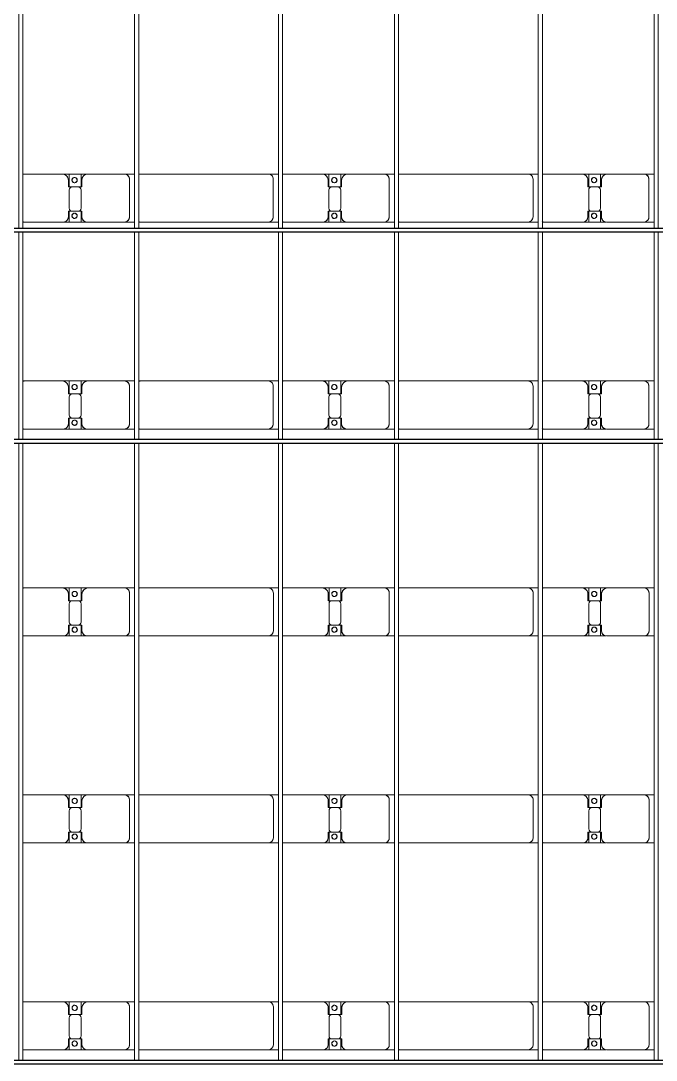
# Model space of a CAD drawing. Header units: millimetres. Extents: x -248177 to 167033, y 156986 to 268923.
# Drawn here: x -147333 to -141193, y 202419 to 212465 of the extents above; entities that cross this region are included whole.
import ezdxf

# ---------------------------------------------------------------- set-up
doc = ezdxf.new("R2010")
doc.units = ezdxf.units.MM
for name, color, linetype, lineweight in [('A-DETL-MBND', 5, 'Continuous', 9), ('A-GENM', 13, 'Continuous', 9), ('S-BEAM', 12, 'Continuous', 9)]:
    doc.layers.add(name, color=color, linetype=linetype, lineweight=lineweight)

# ---------------------------------------------------------------- blocks, each defined once
blk = doc.blocks.new('Dai phao do pin - DẢI PHAO ĐỠ PIN-V46-BỐ TRÍ KHUNG KẾT CẤU BÈ PIN 02')
at = {"layer": 'A-DETL-MBND', "color": 8}
for p, q in [((18320, 242), (18340, 242)), ((18320, 242), (18340, 242)), ((18700, 242), (18340, 242)), ((18700, 242), (18882, 242)), ((18882, 242), (18700, 242)), ((18768, 242), (18950, 242)), ((18768, 116), (18768, 242)), ((18950, 242), (18768, 242)), ((18882, 242), (18882, 116)), ((19300, 242), (18950, 242)), ((19300, 242), (19400, 242)), ((19300, 242), (19400, 242)), ((19440, 242), (19460, 242)), ((19440, 242), (19460, 242)), ((20690, 242), (19460, 242)), ((20690, 242), (20790, 242)), ((20690, 242), (20790, 242)), ((20830, 242), (20850, 242)), ((20830, 242), (20850, 242)), ((21210, 242), (20850, 242)), ((21210, 242), (21392, 242)), ((21392, 242), (21210, 242)), ((21278, 242), (21460, 242)), ((21278, 116), (21278, 242)), ((21460, 242), (21278, 242)), ((21392, 242), (21392, 116)), ((21810, 242), (21460, 242)), ((21810, 242), (21910, 242)), ((21810, 242), (21910, 242)), ((21950, 242), (21970, 242)), ((21950, 242), (21970, 242)), ((23200, 242), (21970, 242)), ((23200, 242), (23300, 242)), ((23200, 242), (23300, 242)), ((23340, 242), (23360, 242)), ((23340, 242), (23360, 242)), ((23720, 242), (23360, 242)), ((23720, 242), (23902, 242)), ((23902, 242), (23720, 242)), ((23788, 242), (23970, 242)), ((23788, 116), (23788, 242)), ((23970, 242), (23788, 242)), ((23902, 242), (23902, 116)), ((24320, 242), (23970, 242)), ((24320, 242), (24420, 242)), ((24320, 242), (24420, 242)), ((18760, 118), (18760, 182)), ((18852, 118), (18760, 118)), ((18890, 118), (18798, 118)), ((18890, 182), (18890, 118)), ((19350, -173), (19350, 192)), ((20740, -173), (20740, 192)), ((21270, 118), (21270, 182)), ((21362, 118), (21270, 118)), ((21400, 118), (21308, 118)), ((21400, 182), (21400, 118)), ((21860, -173), (21860, 192)), ((23250, -173), (23250, 192)), ((23780, 118), (23780, 182)), ((23872, 118), (23780, 118)), ((23910, 118), (23818, 118)), ((23910, 182), (23910, 118)), ((24370, -173), (24370, 192)), ((18768, 88), (18768, -88)), ((18882, -88), (18882, 88)), ((21278, 88), (21278, -88)), ((21392, -88), (21392, 88)), ((23788, 88), (23788, -88)), ((23902, -88), (23902, 88)), ((18760, -173), (18760, -118)), ((18760, -118), (18852, -118)), ((18768, -223), (18768, -116)), ((18798, -118), (18890, -118)), ((18882, -116), (18882, -223)), ((18890, -118), (18890, -173)), ((21270, -173), (21270, -118)), ((21270, -118), (21362, -118)), ((21278, -223), (21278, -116)), ((21308, -118), (21400, -118)), ((21392, -116), (21392, -223)), ((21400, -118), (21400, -173)), ((23780, -173), (23780, -118)), ((23780, -118), (23872, -118)), ((23788, -223), (23788, -116)), ((23818, -118), (23910, -118)), ((23902, -116), (23902, -223)), ((23910, -118), (23910, -173)), ((18340, -223), (18320, -223)), ((18340, -223), (18320, -223)), ((18340, -223), (18710, -223)), ((18882, -223), (18710, -223)), ((18710, -223), (18882, -223)), ((18940, -223), (18768, -223)), ((18768, -223), (18940, -223)), ((18940, -223), (19300, -223)), ((19400, -223), (19300, -223)), ((19400, -223), (19300, -223)), ((19460, -223), (19440, -223)), ((19460, -223), (19440, -223)), ((19460, -223), (20690, -223)), ((20790, -223), (20690, -223)), ((20790, -223), (20690, -223)), ((20850, -223), (20830, -223)), ((20850, -223), (20830, -223)), ((20850, -223), (21220, -223)), ((21392, -223), (21220, -223)), ((21220, -223), (21392, -223)), ((21450, -223), (21278, -223)), ((21278, -223), (21450, -223)), ((21450, -223), (21810, -223)), ((21910, -223), (21810, -223)), ((21910, -223), (21810, -223)), ((21970, -223), (21950, -223)), ((21970, -223), (21950, -223)), ((21970, -223), (23200, -223)), ((23300, -223), (23200, -223)), ((23300, -223), (23200, -223)), ((23360, -223), (23340, -223)), ((23360, -223), (23340, -223)), ((23360, -223), (23730, -223)), ((23902, -223), (23730, -223)), ((23730, -223), (23902, -223)), ((23953, -223), (23788, -223)), ((23788, -223), (23953, -223)), ((23960, -223), (24320, -223)), ((24420, -223), (24320, -223)), ((24420, -223), (24320, -223))]:
    blk.add_line(p, q, dxfattribs=at)
for centre, radius, start, end in [((18340, 192), 50, 90, 105), ((18700, 182), 60, 360, 90), ((18700, 182), 60, 360, 60), ((18819, 183), 25, 0, 180), ((18819, 183), 25, 0, 165), ((18821, 183), 25, 0, 180), ((18821, 183), 25, 90, 180), ((18821, 183), 25, 15, 75), ((18950, 182), 60, 90, 180), ((18950, 182), 60, 120, 180), ((19300, 192), 50, 360, 90), ((19300, 192), 50, 360, 75), ((19460, 192), 50, 90, 105), ((20690, 192), 50, 360, 90), ((20690, 192), 50, 60, 90), ((20690, 192), 50, 15, 30), ((20850, 192), 50, 90, 105), ((21210, 182), 60, 0, 90), ((21210, 182), 60, 0, 60), ((21329, 183), 25, 360, 180), ((21329, 183), 25, 360, 165), ((21331, 183), 25, 0, 180), ((21331, 183), 25, 90, 180), ((21331, 183), 25, 15, 75), ((21460, 182), 60, 90, 180), ((21460, 182), 60, 120, 180), ((21810, 192), 50, 360, 90), ((21810, 192), 50, 360, 75), ((21970, 192), 50, 90, 105), ((23200, 192), 50, 360, 90), ((23200, 192), 50, 60, 90), ((23200, 192), 50, 15, 30), ((23360, 192), 50, 90, 114.939), ((23360, 192), 50, 105, 114.939), ((23720, 182), 60, 360, 90), ((23720, 182), 60, 360, 60), ((23839, 183), 25, 0, 180), ((23839, 183), 25, 0, 165), ((23841, 183), 25, 360, 180), ((23841, 183), 25, 90, 180), ((23841, 183), 25, 15, 75), ((23970, 182), 60, 90, 180), ((23970, 182), 60, 120, 180), ((24320, 192), 50, 360, 90), ((24320, 192), 50, 360, 75), ((18798, 88), 30, 90, 180), ((18819, 183), 25, 180, 360), ((18821, 183), 25, 180, 0), ((18821, 183), 25, 180, 300), ((18819, 183), 25, 210, 0), ((18821, 183), 25, 330, 345), ((18852, 88), 30, 360, 90), ((21308, 88), 30, 90, 180), ((21329, 183), 25, 180, 0), ((21331, 183), 25, 180, 0), ((21331, 183), 25, 180, 300), ((21329, 183), 25, 210, 0), ((21331, 183), 25, 330, 345), ((21362, 88), 30, 0, 90), ((23818, 88), 30, 90, 180), ((23839, 183), 25, 180, 0), ((23841, 183), 25, 180, 360), ((23841, 183), 25, 180, 300), ((23839, 183), 25, 210, 0), ((23841, 183), 25, 330, 345), ((23872, 88), 30, 0, 90), ((18798, -88), 30, 180, 270), ((18852, -88), 30, 270, 360), ((21308, -88), 30, 180, 270), ((21362, -88), 30, 270, 0), ((23818, -88), 30, 180, 270), ((23872, -88), 30, 270, 0), ((18710, -173), 50, 270, 0), ((18710, -173), 50, 285, 0), ((18819, -162), 25, 360, 180), ((18819, -162), 25, 105, 165), ((18819, -162), 25, 180, 360), ((18819, -162), 25, 195, 360), ((18821, -162), 25, 0, 180), ((18821, -162), 25, 105, 180), ((18821, -162), 25, 180, 0), ((18821, -162), 25, 180, 270), ((18819, -162), 25, 360, 75), ((18821, -162), 25, 15, 75), ((18821, -162), 25, 285, 345), ((18940, -173), 50, 180, 270), ((18940, -173), 50, 180, 255), ((19300, -173), 50, 270, 0), ((19300, -173), 50, 285, 360), ((20690, -173), 50, 270, 360), ((20690, -173), 50, 330, 360), ((21220, -173), 50, 270, 360), ((21220, -173), 50, 285, 0), ((21329, -162), 25, 360, 180), ((21329, -162), 25, 105, 165), ((21329, -162), 25, 180, 0), ((21329, -162), 25, 195, 0), ((21331, -162), 25, 360, 180), ((21331, -162), 25, 105, 180), ((21331, -162), 25, 180, 0), ((21331, -162), 25, 180, 270), ((21329, -162), 25, 0, 75), ((21331, -162), 25, 15, 75), ((21331, -162), 25, 285, 345), ((21450, -173), 50, 180, 270), ((21450, -173), 50, 180, 255), ((21810, -173), 50, 270, 0), ((21810, -173), 50, 285, 360), ((23200, -173), 50, 270, 360), ((23200, -173), 50, 330, 360), ((23730, -173), 50, 270, 360), ((23730, -173), 50, 285, 360), ((23839, -162), 25, 360, 180), ((23839, -162), 25, 105, 165), ((23839, -162), 25, 180, 0), ((23839, -162), 25, 195, 0), ((23841, -162), 25, 360, 180), ((23841, -162), 25, 105, 180), ((23841, -162), 25, 180, 360), ((23841, -162), 25, 180, 270), ((23839, -162), 25, 360, 75), ((23841, -162), 25, 15, 75), ((23841, -162), 25, 285, 345), ((23960, -173), 50, 180, 270), ((23960, -173), 50, 180, 255), ((24320, -173), 50, 270, 0), ((24320, -173), 50, 285, 360), ((18340, -173), 50, 255, 270), ((19460, -173), 50, 255, 270), ((19460, -173), 50, 255, 270), ((20690, -173), 50, 285, 300), ((20850, -173), 50, 255, 270), ((21970, -173), 50, 255, 270), ((21970, -173), 50, 255, 270), ((23200, -173), 50, 285, 300), ((23360, -173), 50, 245.0535, 270), ((23360, -173), 50, 245.0535, 255)]:
    blk.add_arc(centre, radius, start, end, dxfattribs=at)
blk = doc.blocks.new('Dai phao do pin - DẢI PHAO ĐỠ PIN-V47-BỐ TRÍ KHUNG KẾT CẤU BÈ PIN 02')
at = {"layer": 'A-DETL-MBND', "color": 8}
for p, q in [((18320, 242), (18340, 242)), ((18320, 242), (18340, 242)), ((18700, 242), (18340, 242)), ((18700, 242), (18882, 242)), ((18882, 242), (18700, 242)), ((18768, 242), (18950, 242)), ((18768, 116), (18768, 242)), ((18950, 242), (18768, 242)), ((18882, 242), (18882, 116)), ((19300, 242), (18950, 242)), ((19300, 242), (19400, 242)), ((19300, 242), (19400, 242)), ((19440, 242), (19460, 242)), ((19440, 242), (19460, 242)), ((20690, 242), (19460, 242)), ((20690, 242), (20790, 242)), ((20690, 242), (20790, 242)), ((20830, 242), (20850, 242)), ((20830, 242), (20850, 242)), ((21210, 242), (20850, 242)), ((21210, 242), (21392, 242)), ((21392, 242), (21210, 242)), ((21278, 242), (21460, 242)), ((21278, 116), (21278, 242)), ((21460, 242), (21278, 242)), ((21392, 242), (21392, 116)), ((21810, 242), (21460, 242)), ((21810, 242), (21910, 242)), ((21810, 242), (21910, 242)), ((21950, 242), (21970, 242)), ((21950, 242), (21970, 242)), ((23200, 242), (21970, 242)), ((23200, 242), (23300, 242)), ((23200, 242), (23300, 242)), ((23340, 242), (23360, 242)), ((23340, 242), (23360, 242)), ((23720, 242), (23360, 242)), ((23720, 242), (23902, 242)), ((23902, 242), (23720, 242)), ((23788, 242), (23970, 242)), ((23788, 116), (23788, 242)), ((23970, 242), (23788, 242)), ((23902, 242), (23902, 116)), ((24320, 242), (23970, 242)), ((24320, 242), (24420, 242)), ((24320, 242), (24420, 242)), ((18760, 118), (18760, 182)), ((18852, 118), (18760, 118)), ((18890, 118), (18798, 118)), ((18890, 182), (18890, 118)), ((19350, -173), (19350, 192)), ((20740, -173), (20740, 192)), ((21270, 118), (21270, 182)), ((21362, 118), (21270, 118)), ((21400, 118), (21308, 118)), ((21400, 182), (21400, 118)), ((21860, -173), (21860, 192)), ((23250, -173), (23250, 192)), ((23780, 118), (23780, 182)), ((23872, 118), (23780, 118)), ((23910, 118), (23818, 118)), ((23910, 182), (23910, 118)), ((24370, -173), (24370, 192)), ((18768, 88), (18768, -88)), ((18882, -88), (18882, 88)), ((21278, 88), (21278, -88)), ((21392, -88), (21392, 88)), ((23788, 88), (23788, -88)), ((23902, -88), (23902, 88)), ((18760, -173), (18760, -118)), ((18760, -118), (18852, -118)), ((18768, -223), (18768, -116)), ((18798, -118), (18890, -118)), ((18882, -116), (18882, -223)), ((18890, -118), (18890, -173)), ((21270, -173), (21270, -118)), ((21270, -118), (21362, -118)), ((21278, -223), (21278, -116)), ((21308, -118), (21400, -118)), ((21392, -116), (21392, -223)), ((21400, -118), (21400, -173)), ((23780, -173), (23780, -118)), ((23780, -118), (23872, -118)), ((23788, -223), (23788, -116)), ((23818, -118), (23910, -118)), ((23902, -116), (23902, -223)), ((23910, -118), (23910, -173)), ((18340, -223), (18320, -223)), ((18340, -223), (18320, -223)), ((18340, -223), (18710, -223)), ((18882, -223), (18710, -223)), ((18710, -223), (18882, -223)), ((18940, -223), (18768, -223)), ((18768, -223), (18940, -223)), ((18940, -223), (19300, -223)), ((19400, -223), (19300, -223)), ((19400, -223), (19300, -223)), ((19460, -223), (19440, -223)), ((19460, -223), (19440, -223)), ((19460, -223), (20690, -223)), ((20790, -223), (20690, -223)), ((20790, -223), (20690, -223)), ((20850, -223), (20830, -223)), ((20850, -223), (20830, -223)), ((20850, -223), (21220, -223)), ((21392, -223), (21220, -223)), ((21220, -223), (21392, -223)), ((21450, -223), (21278, -223)), ((21278, -223), (21450, -223)), ((21450, -223), (21810, -223)), ((21910, -223), (21810, -223)), ((21910, -223), (21810, -223)), ((21970, -223), (21950, -223)), ((21970, -223), (21950, -223)), ((21970, -223), (23200, -223)), ((23300, -223), (23200, -223)), ((23300, -223), (23200, -223)), ((23360, -223), (23340, -223)), ((23360, -223), (23340, -223)), ((23360, -223), (23730, -223)), ((23902, -223), (23730, -223)), ((23730, -223), (23902, -223)), ((23953, -223), (23788, -223)), ((23788, -223), (23953, -223)), ((23960, -223), (24320, -223)), ((24420, -223), (24320, -223)), ((24420, -223), (24320, -223))]:
    blk.add_line(p, q, dxfattribs=at)
for centre, radius, start, end in [((18340, 192), 50, 90, 105), ((18700, 182), 60, 360, 90), ((18700, 182), 60, 360, 60), ((18819, 183), 25, 0, 180), ((18819, 183), 25, 0, 165), ((18821, 183), 25, 0, 180), ((18821, 183), 25, 90, 180), ((18821, 183), 25, 15, 75), ((18950, 182), 60, 90, 180), ((18950, 182), 60, 120, 180), ((19300, 192), 50, 360, 90), ((19300, 192), 50, 360, 75), ((19460, 192), 50, 90, 105), ((20690, 192), 50, 360, 90), ((20690, 192), 50, 60, 90), ((20690, 192), 50, 15, 30), ((20850, 192), 50, 90, 105), ((21210, 182), 60, 0, 90), ((21210, 182), 60, 0, 60), ((21329, 183), 25, 360, 180), ((21329, 183), 25, 360, 165), ((21331, 183), 25, 0, 180), ((21331, 183), 25, 90, 180), ((21331, 183), 25, 15, 75), ((21460, 182), 60, 90, 180), ((21460, 182), 60, 120, 180), ((21810, 192), 50, 360, 90), ((21810, 192), 50, 360, 75), ((21970, 192), 50, 90, 105), ((23200, 192), 50, 360, 90), ((23200, 192), 50, 60, 90), ((23200, 192), 50, 15, 30), ((23360, 192), 50, 90, 114.9061), ((23360, 192), 50, 105, 114.9061), ((23720, 182), 60, 360, 90), ((23720, 182), 60, 360, 60), ((23839, 183), 25, 0, 180), ((23839, 183), 25, 0, 165), ((23841, 183), 25, 360, 180), ((23841, 183), 25, 90, 180), ((23841, 183), 25, 15, 75), ((23970, 182), 60, 90, 180), ((23970, 182), 60, 120, 180), ((24320, 192), 50, 360, 90), ((24320, 192), 50, 360, 75), ((18798, 88), 30, 90, 180), ((18819, 183), 25, 180, 360), ((18821, 183), 25, 180, 0), ((18821, 183), 25, 180, 300), ((18819, 183), 25, 210, 0), ((18821, 183), 25, 330, 345), ((18852, 88), 30, 360, 90), ((21308, 88), 30, 90, 180), ((21329, 183), 25, 180, 0), ((21331, 183), 25, 180, 0), ((21331, 183), 25, 180, 300), ((21329, 183), 25, 210, 0), ((21331, 183), 25, 330, 345), ((21362, 88), 30, 0, 90), ((23818, 88), 30, 90, 180), ((23839, 183), 25, 180, 0), ((23841, 183), 25, 180, 360), ((23841, 183), 25, 180, 300), ((23839, 183), 25, 210, 0), ((23841, 183), 25, 330, 345), ((23872, 88), 30, 0, 90), ((18798, -88), 30, 180, 270), ((18852, -88), 30, 270, 360), ((21308, -88), 30, 180, 270), ((21362, -88), 30, 270, 0), ((23818, -88), 30, 180, 270), ((23872, -88), 30, 270, 0), ((18710, -173), 50, 270, 0), ((18710, -173), 50, 285, 0), ((18819, -162), 25, 360, 180), ((18819, -162), 25, 105, 165), ((18819, -162), 25, 180, 360), ((18819, -162), 25, 195, 360), ((18821, -162), 25, 0, 180), ((18821, -162), 25, 105, 180), ((18821, -162), 25, 180, 0), ((18821, -162), 25, 180, 270), ((18819, -162), 25, 360, 75), ((18821, -162), 25, 15, 75), ((18821, -162), 25, 285, 345), ((18940, -173), 50, 180, 270), ((18940, -173), 50, 180, 255), ((19300, -173), 50, 270, 0), ((19300, -173), 50, 285, 360), ((20690, -173), 50, 270, 360), ((20690, -173), 50, 330, 360), ((21220, -173), 50, 270, 360), ((21220, -173), 50, 285, 0), ((21329, -162), 25, 360, 180), ((21329, -162), 25, 105, 165), ((21329, -162), 25, 180, 0), ((21329, -162), 25, 195, 0), ((21331, -162), 25, 360, 180), ((21331, -162), 25, 105, 180), ((21331, -162), 25, 180, 0), ((21331, -162), 25, 180, 270), ((21329, -162), 25, 0, 75), ((21331, -162), 25, 15, 75), ((21331, -162), 25, 285, 345), ((21450, -173), 50, 180, 270), ((21450, -173), 50, 180, 255), ((21810, -173), 50, 270, 0), ((21810, -173), 50, 285, 360), ((23200, -173), 50, 270, 360), ((23200, -173), 50, 330, 360), ((23730, -173), 50, 270, 360), ((23730, -173), 50, 285, 360), ((23839, -162), 25, 360, 180), ((23839, -162), 25, 105, 165), ((23839, -162), 25, 180, 0), ((23839, -162), 25, 195, 0), ((23841, -162), 25, 360, 180), ((23841, -162), 25, 105, 180), ((23841, -162), 25, 180, 360), ((23841, -162), 25, 180, 270), ((23839, -162), 25, 360, 75), ((23841, -162), 25, 15, 75), ((23841, -162), 25, 285, 345), ((23960, -173), 50, 180, 270), ((23960, -173), 50, 180, 255), ((24320, -173), 50, 270, 0), ((24320, -173), 50, 285, 360), ((18340, -173), 50, 255, 270), ((19460, -173), 50, 255, 270), ((19460, -173), 50, 255, 270), ((20690, -173), 50, 285, 300), ((20850, -173), 50, 255, 270), ((21970, -173), 50, 255, 270), ((21970, -173), 50, 255, 270), ((23200, -173), 50, 285, 300), ((23360, -173), 50, 245.0864, 270), ((23360, -173), 50, 245.0864, 255)]:
    blk.add_arc(centre, radius, start, end, dxfattribs=at)
blk = doc.blocks.new('Dai phao do pin - DẢI PHAO ĐỠ PIN-V48-BỐ TRÍ KHUNG KẾT CẤU BÈ PIN 02')
at = {"layer": 'A-DETL-MBND', "color": 8}
for p, q in [((18320, 242), (18340, 242)), ((18320, 242), (18340, 242)), ((18700, 242), (18340, 242)), ((18700, 242), (18882, 242)), ((18882, 242), (18700, 242)), ((18768, 242), (18950, 242)), ((18768, 116), (18768, 242)), ((18950, 242), (18768, 242)), ((18882, 242), (18882, 116)), ((19300, 242), (18950, 242)), ((19300, 242), (19400, 242)), ((19300, 242), (19400, 242)), ((19440, 242), (19460, 242)), ((19440, 242), (19460, 242)), ((20690, 242), (19460, 242)), ((20690, 242), (20790, 242)), ((20690, 242), (20790, 242)), ((20830, 242), (20850, 242)), ((20830, 242), (20850, 242)), ((21210, 242), (20850, 242)), ((21210, 242), (21392, 242)), ((21392, 242), (21210, 242)), ((21278, 242), (21460, 242)), ((21278, 116), (21278, 242)), ((21460, 242), (21278, 242)), ((21392, 242), (21392, 116)), ((21810, 242), (21460, 242)), ((21810, 242), (21910, 242)), ((21810, 242), (21910, 242)), ((21950, 242), (21970, 242)), ((21950, 242), (21970, 242)), ((23200, 242), (21970, 242)), ((23200, 242), (23300, 242)), ((23200, 242), (23300, 242)), ((23340, 242), (23360, 242)), ((23340, 242), (23360, 242)), ((23720, 242), (23360, 242)), ((23720, 242), (23902, 242)), ((23902, 242), (23720, 242)), ((23788, 242), (23970, 242)), ((23788, 116), (23788, 242)), ((23970, 242), (23788, 242)), ((23902, 242), (23902, 116)), ((24320, 242), (23970, 242)), ((24320, 242), (24420, 242)), ((24320, 242), (24420, 242)), ((18760, 118), (18760, 182)), ((18852, 118), (18760, 118)), ((18890, 118), (18798, 118)), ((18890, 182), (18890, 118)), ((19350, -173), (19350, 192)), ((20740, -173), (20740, 192)), ((21270, 118), (21270, 182)), ((21362, 118), (21270, 118)), ((21400, 118), (21308, 118)), ((21400, 182), (21400, 118)), ((21860, -173), (21860, 192)), ((23250, -173), (23250, 192)), ((23780, 118), (23780, 182)), ((23872, 118), (23780, 118)), ((23910, 118), (23818, 118)), ((23910, 182), (23910, 118)), ((24370, -173), (24370, 192)), ((18768, 88), (18768, -88)), ((18882, -88), (18882, 88)), ((21278, 88), (21278, -88)), ((21392, -88), (21392, 88)), ((23788, 88), (23788, -88)), ((23902, -88), (23902, 88)), ((18760, -173), (18760, -118)), ((18760, -118), (18852, -118)), ((18768, -223), (18768, -116)), ((18798, -118), (18890, -118)), ((18882, -116), (18882, -223)), ((18890, -118), (18890, -173)), ((21270, -173), (21270, -118)), ((21270, -118), (21362, -118)), ((21278, -223), (21278, -116)), ((21308, -118), (21400, -118)), ((21392, -116), (21392, -223)), ((21400, -118), (21400, -173)), ((23780, -173), (23780, -118)), ((23780, -118), (23872, -118)), ((23788, -223), (23788, -116)), ((23818, -118), (23910, -118)), ((23902, -116), (23902, -223)), ((23910, -118), (23910, -173)), ((18340, -223), (18320, -223)), ((18340, -223), (18320, -223)), ((18340, -223), (18710, -223)), ((18882, -223), (18710, -223)), ((18710, -223), (18882, -223)), ((18940, -223), (18768, -223)), ((18768, -223), (18940, -223)), ((18940, -223), (19300, -223)), ((19400, -223), (19300, -223)), ((19400, -223), (19300, -223)), ((19460, -223), (19440, -223)), ((19460, -223), (19440, -223)), ((19460, -223), (20690, -223)), ((20790, -223), (20690, -223)), ((20790, -223), (20690, -223)), ((20850, -223), (20830, -223)), ((20850, -223), (20830, -223)), ((20850, -223), (21220, -223)), ((21392, -223), (21220, -223)), ((21220, -223), (21392, -223)), ((21450, -223), (21278, -223)), ((21278, -223), (21450, -223)), ((21450, -223), (21810, -223)), ((21910, -223), (21810, -223)), ((21910, -223), (21810, -223)), ((21970, -223), (21950, -223)), ((21970, -223), (21950, -223)), ((21970, -223), (23200, -223)), ((23300, -223), (23200, -223)), ((23300, -223), (23200, -223)), ((23360, -223), (23340, -223)), ((23360, -223), (23340, -223)), ((23360, -223), (23730, -223)), ((23902, -223), (23730, -223)), ((23730, -223), (23902, -223)), ((23953, -223), (23788, -223)), ((23788, -223), (23953, -223)), ((23960, -223), (24320, -223)), ((24420, -223), (24320, -223)), ((24420, -223), (24320, -223))]:
    blk.add_line(p, q, dxfattribs=at)
for centre, radius, start, end in [((18340, 192), 50, 90, 105), ((18700, 182), 60, 360, 90), ((18700, 182), 60, 360, 60), ((18819, 183), 25, 0, 180), ((18819, 183), 25, 0, 165), ((18821, 183), 25, 0, 180), ((18821, 183), 25, 90, 180), ((18821, 183), 25, 15, 75), ((18950, 182), 60, 90, 180), ((18950, 182), 60, 120, 180), ((19300, 192), 50, 360, 90), ((19300, 192), 50, 360, 75), ((19460, 192), 50, 90, 105), ((20690, 192), 50, 360, 90), ((20690, 192), 50, 60, 90), ((20690, 192), 50, 15, 30), ((20850, 192), 50, 90, 105), ((21210, 182), 60, 0, 90), ((21210, 182), 60, 0, 60), ((21329, 183), 25, 360, 180), ((21329, 183), 25, 360, 165), ((21331, 183), 25, 0, 180), ((21331, 183), 25, 90, 180), ((21331, 183), 25, 15, 75), ((21460, 182), 60, 90, 180), ((21460, 182), 60, 120, 180), ((21810, 192), 50, 360, 90), ((21810, 192), 50, 360, 75), ((21970, 192), 50, 90, 105), ((23200, 192), 50, 360, 90), ((23200, 192), 50, 60, 90), ((23200, 192), 50, 15, 30), ((23360, 192), 50, 90, 114.8732), ((23360, 192), 50, 105, 114.8732), ((23720, 182), 60, 360, 90), ((23720, 182), 60, 360, 60), ((23839, 183), 25, 0, 180), ((23839, 183), 25, 0, 165), ((23841, 183), 25, 360, 180), ((23841, 183), 25, 90, 180), ((23841, 183), 25, 15, 75), ((23970, 182), 60, 90, 180), ((23970, 182), 60, 120, 180), ((24320, 192), 50, 360, 90), ((24320, 192), 50, 360, 75), ((18798, 88), 30, 90, 180), ((18819, 183), 25, 180, 360), ((18821, 183), 25, 180, 0), ((18821, 183), 25, 180, 300), ((18819, 183), 25, 210, 0), ((18821, 183), 25, 330, 345), ((18852, 88), 30, 360, 90), ((21308, 88), 30, 90, 180), ((21329, 183), 25, 180, 0), ((21331, 183), 25, 180, 0), ((21331, 183), 25, 180, 300), ((21329, 183), 25, 210, 0), ((21331, 183), 25, 330, 345), ((21362, 88), 30, 0, 90), ((23818, 88), 30, 90, 180), ((23839, 183), 25, 180, 0), ((23841, 183), 25, 180, 360), ((23841, 183), 25, 180, 300), ((23839, 183), 25, 210, 0), ((23841, 183), 25, 330, 345), ((23872, 88), 30, 0, 90), ((18798, -88), 30, 180, 270), ((18852, -88), 30, 270, 360), ((21308, -88), 30, 180, 270), ((21362, -88), 30, 270, 0), ((23818, -88), 30, 180, 270), ((23872, -88), 30, 270, 0), ((18710, -173), 50, 270, 0), ((18710, -173), 50, 285, 0), ((18819, -162), 25, 360, 180), ((18819, -162), 25, 105, 165), ((18819, -162), 25, 180, 360), ((18819, -162), 25, 195, 360), ((18821, -162), 25, 0, 180), ((18821, -162), 25, 105, 180), ((18821, -162), 25, 180, 0), ((18821, -162), 25, 180, 270), ((18819, -162), 25, 360, 75), ((18821, -162), 25, 15, 75), ((18821, -162), 25, 285, 345), ((18940, -173), 50, 180, 270), ((18940, -173), 50, 180, 255), ((19300, -173), 50, 270, 0), ((19300, -173), 50, 285, 360), ((20690, -173), 50, 270, 360), ((20690, -173), 50, 330, 360), ((21220, -173), 50, 270, 360), ((21220, -173), 50, 285, 0), ((21329, -162), 25, 360, 180), ((21329, -162), 25, 105, 165), ((21329, -162), 25, 180, 0), ((21329, -162), 25, 195, 0), ((21331, -162), 25, 360, 180), ((21331, -162), 25, 105, 180), ((21331, -162), 25, 180, 0), ((21331, -162), 25, 180, 270), ((21329, -162), 25, 0, 75), ((21331, -162), 25, 15, 75), ((21331, -162), 25, 285, 345), ((21450, -173), 50, 180, 270), ((21450, -173), 50, 180, 255), ((21810, -173), 50, 270, 0), ((21810, -173), 50, 285, 360), ((23200, -173), 50, 270, 360), ((23200, -173), 50, 330, 360), ((23730, -173), 50, 270, 360), ((23730, -173), 50, 285, 360), ((23839, -162), 25, 360, 180), ((23839, -162), 25, 105, 165), ((23839, -162), 25, 180, 0), ((23839, -162), 25, 195, 0), ((23841, -162), 25, 360, 180), ((23841, -162), 25, 105, 180), ((23841, -162), 25, 180, 360), ((23841, -162), 25, 180, 270), ((23839, -162), 25, 360, 75), ((23841, -162), 25, 15, 75), ((23841, -162), 25, 285, 345), ((23960, -173), 50, 180, 270), ((23960, -173), 50, 180, 255), ((24320, -173), 50, 270, 0), ((24320, -173), 50, 285, 360), ((18340, -173), 50, 255, 270), ((19460, -173), 50, 255, 270), ((19460, -173), 50, 255, 270), ((20690, -173), 50, 285, 300), ((20850, -173), 50, 255, 270), ((21970, -173), 50, 255, 270), ((21970, -173), 50, 255, 270), ((23200, -173), 50, 285, 300), ((23360, -173), 50, 245.1193, 270), ((23360, -173), 50, 245.1193, 255)]:
    blk.add_arc(centre, radius, start, end, dxfattribs=at)
blk = doc.blocks.new('Dai phao do pin - DẢI PHAO ĐỠ PIN-V49-BỐ TRÍ KHUNG KẾT CẤU BÈ PIN 02')
at = {"layer": 'A-DETL-MBND', "color": 8}
for p, q in [((18320, 242), (18340, 242)), ((18320, 242), (18340, 242)), ((18700, 242), (18340, 242)), ((18700, 242), (18882, 242)), ((18882, 242), (18700, 242)), ((18768, 242), (18950, 242)), ((18768, 116), (18768, 242)), ((18950, 242), (18768, 242)), ((18882, 242), (18882, 116)), ((19300, 242), (18950, 242)), ((19300, 242), (19400, 242)), ((19300, 242), (19400, 242)), ((19440, 242), (19460, 242)), ((19440, 242), (19460, 242)), ((20690, 242), (19460, 242)), ((20690, 242), (20790, 242)), ((20690, 242), (20790, 242)), ((20830, 242), (20850, 242)), ((20830, 242), (20850, 242)), ((21210, 242), (20850, 242)), ((21210, 242), (21392, 242)), ((21392, 242), (21210, 242)), ((21278, 242), (21460, 242)), ((21278, 116), (21278, 242)), ((21460, 242), (21278, 242)), ((21392, 242), (21392, 116)), ((21810, 242), (21460, 242)), ((21810, 242), (21910, 242)), ((21810, 242), (21910, 242)), ((21950, 242), (21970, 242)), ((21950, 242), (21970, 242)), ((23200, 242), (21970, 242)), ((23200, 242), (23300, 242)), ((23200, 242), (23300, 242)), ((23340, 242), (23360, 242)), ((23340, 242), (23360, 242)), ((23720, 242), (23360, 242)), ((23720, 242), (23902, 242)), ((23902, 242), (23720, 242)), ((23788, 242), (23970, 242)), ((23788, 116), (23788, 242)), ((23970, 242), (23788, 242)), ((23902, 242), (23902, 116)), ((24320, 242), (23970, 242)), ((24320, 242), (24420, 242)), ((24320, 242), (24420, 242)), ((18760, 118), (18760, 182)), ((18852, 118), (18760, 118)), ((18890, 118), (18798, 118)), ((18890, 182), (18890, 118)), ((19350, -173), (19350, 192)), ((20740, -173), (20740, 192)), ((21270, 118), (21270, 182)), ((21362, 118), (21270, 118)), ((21400, 118), (21308, 118)), ((21400, 182), (21400, 118)), ((21860, -173), (21860, 192)), ((23250, -173), (23250, 192)), ((23780, 118), (23780, 182)), ((23872, 118), (23780, 118)), ((23910, 118), (23818, 118)), ((23910, 182), (23910, 118)), ((24370, -173), (24370, 192)), ((18768, 88), (18768, -88)), ((18882, -88), (18882, 88)), ((21278, 88), (21278, -88)), ((21392, -88), (21392, 88)), ((23788, 88), (23788, -88)), ((23902, -88), (23902, 88)), ((18760, -173), (18760, -118)), ((18760, -118), (18852, -118)), ((18768, -223), (18768, -116)), ((18798, -118), (18890, -118)), ((18882, -116), (18882, -223)), ((18890, -118), (18890, -173)), ((21270, -173), (21270, -118)), ((21270, -118), (21362, -118)), ((21278, -223), (21278, -116)), ((21308, -118), (21400, -118)), ((21392, -116), (21392, -223)), ((21400, -118), (21400, -173)), ((23780, -173), (23780, -118)), ((23780, -118), (23872, -118)), ((23788, -223), (23788, -116)), ((23818, -118), (23910, -118)), ((23902, -116), (23902, -223)), ((23910, -118), (23910, -173)), ((18340, -223), (18320, -223)), ((18340, -223), (18320, -223)), ((18340, -223), (18710, -223)), ((18882, -223), (18710, -223)), ((18710, -223), (18882, -223)), ((18940, -223), (18768, -223)), ((18768, -223), (18940, -223)), ((18940, -223), (19300, -223)), ((19400, -223), (19300, -223)), ((19400, -223), (19300, -223)), ((19460, -223), (19440, -223)), ((19460, -223), (19440, -223)), ((19460, -223), (20690, -223)), ((20790, -223), (20690, -223)), ((20790, -223), (20690, -223)), ((20850, -223), (20830, -223)), ((20850, -223), (20830, -223)), ((20850, -223), (21220, -223)), ((21392, -223), (21220, -223)), ((21220, -223), (21392, -223)), ((21450, -223), (21278, -223)), ((21278, -223), (21450, -223)), ((21450, -223), (21810, -223)), ((21910, -223), (21810, -223)), ((21910, -223), (21810, -223)), ((21970, -223), (21950, -223)), ((21970, -223), (21950, -223)), ((21970, -223), (23200, -223)), ((23300, -223), (23200, -223)), ((23300, -223), (23200, -223)), ((23360, -223), (23340, -223)), ((23360, -223), (23340, -223)), ((23360, -223), (23730, -223)), ((23902, -223), (23730, -223)), ((23730, -223), (23902, -223)), ((23953, -223), (23788, -223)), ((23788, -223), (23953, -223)), ((23960, -223), (24320, -223)), ((24420, -223), (24320, -223)), ((24420, -223), (24320, -223))]:
    blk.add_line(p, q, dxfattribs=at)
for centre, radius, start, end in [((18340, 192), 50, 90, 105), ((18700, 182), 60, 360, 90), ((18700, 182), 60, 360, 60), ((18819, 183), 25, 0, 180), ((18819, 183), 25, 0, 165), ((18821, 183), 25, 0, 180), ((18821, 183), 25, 90, 180), ((18821, 183), 25, 15, 75), ((18950, 182), 60, 90, 180), ((18950, 182), 60, 120, 180), ((19300, 192), 50, 360, 90), ((19300, 192), 50, 360, 75), ((19460, 192), 50, 90, 105), ((20690, 192), 50, 360, 90), ((20690, 192), 50, 60, 90), ((20690, 192), 50, 15, 30), ((20850, 192), 50, 90, 105), ((21210, 182), 60, 0, 90), ((21210, 182), 60, 0, 60), ((21329, 183), 25, 360, 180), ((21329, 183), 25, 360, 165), ((21331, 183), 25, 0, 180), ((21331, 183), 25, 90, 180), ((21331, 183), 25, 15, 75), ((21460, 182), 60, 90, 180), ((21460, 182), 60, 120, 180), ((21810, 192), 50, 360, 90), ((21810, 192), 50, 360, 75), ((21970, 192), 50, 90, 105), ((23200, 192), 50, 360, 90), ((23200, 192), 50, 60, 90), ((23200, 192), 50, 15, 30), ((23360, 192), 50, 90, 114.8402), ((23360, 192), 50, 105, 114.8402), ((23720, 182), 60, 360, 90), ((23720, 182), 60, 360, 60), ((23839, 183), 25, 0, 180), ((23839, 183), 25, 0, 165), ((23841, 183), 25, 360, 180), ((23841, 183), 25, 90, 180), ((23841, 183), 25, 15, 75), ((23970, 182), 60, 90, 180), ((23970, 182), 60, 120, 180), ((24320, 192), 50, 360, 90), ((24320, 192), 50, 360, 75), ((18798, 88), 30, 90, 180), ((18819, 183), 25, 180, 360), ((18821, 183), 25, 180, 0), ((18821, 183), 25, 180, 300), ((18819, 183), 25, 210, 0), ((18821, 183), 25, 330, 345), ((18852, 88), 30, 360, 90), ((21308, 88), 30, 90, 180), ((21329, 183), 25, 180, 0), ((21331, 183), 25, 180, 0), ((21331, 183), 25, 180, 300), ((21329, 183), 25, 210, 0), ((21331, 183), 25, 330, 345), ((21362, 88), 30, 0, 90), ((23818, 88), 30, 90, 180), ((23839, 183), 25, 180, 0), ((23841, 183), 25, 180, 360), ((23841, 183), 25, 180, 300), ((23839, 183), 25, 210, 0), ((23841, 183), 25, 330, 345), ((23872, 88), 30, 0, 90), ((18798, -88), 30, 180, 270), ((18852, -88), 30, 270, 360), ((21308, -88), 30, 180, 270), ((21362, -88), 30, 270, 0), ((23818, -88), 30, 180, 270), ((23872, -88), 30, 270, 0), ((18710, -173), 50, 270, 0), ((18710, -173), 50, 285, 0), ((18819, -162), 25, 360, 180), ((18819, -162), 25, 105, 165), ((18819, -162), 25, 180, 360), ((18819, -162), 25, 195, 360), ((18821, -162), 25, 0, 180), ((18821, -162), 25, 105, 180), ((18821, -162), 25, 180, 0), ((18821, -162), 25, 180, 270), ((18819, -162), 25, 360, 75), ((18821, -162), 25, 15, 75), ((18821, -162), 25, 285, 345), ((18940, -173), 50, 180, 270), ((18940, -173), 50, 180, 255), ((19300, -173), 50, 270, 0), ((19300, -173), 50, 285, 360), ((20690, -173), 50, 270, 360), ((20690, -173), 50, 330, 360), ((21220, -173), 50, 270, 360), ((21220, -173), 50, 285, 0), ((21329, -162), 25, 360, 180), ((21329, -162), 25, 105, 165), ((21329, -162), 25, 180, 0), ((21329, -162), 25, 195, 0), ((21331, -162), 25, 360, 180), ((21331, -162), 25, 105, 180), ((21331, -162), 25, 180, 0), ((21331, -162), 25, 180, 270), ((21329, -162), 25, 0, 75), ((21331, -162), 25, 15, 75), ((21331, -162), 25, 285, 345), ((21450, -173), 50, 180, 270), ((21450, -173), 50, 180, 255), ((21810, -173), 50, 270, 0), ((21810, -173), 50, 285, 360), ((23200, -173), 50, 270, 360), ((23200, -173), 50, 330, 360), ((23730, -173), 50, 270, 360), ((23730, -173), 50, 285, 360), ((23839, -162), 25, 360, 180), ((23839, -162), 25, 105, 165), ((23839, -162), 25, 180, 0), ((23839, -162), 25, 195, 0), ((23841, -162), 25, 360, 180), ((23841, -162), 25, 105, 180), ((23841, -162), 25, 180, 360), ((23841, -162), 25, 180, 270), ((23839, -162), 25, 360, 75), ((23841, -162), 25, 15, 75), ((23841, -162), 25, 285, 345), ((23960, -173), 50, 180, 270), ((23960, -173), 50, 180, 255), ((24320, -173), 50, 270, 0), ((24320, -173), 50, 285, 360), ((18340, -173), 50, 255, 270), ((19460, -173), 50, 255, 270), ((19460, -173), 50, 255, 270), ((20690, -173), 50, 285, 300), ((20850, -173), 50, 255, 270), ((21970, -173), 50, 255, 270), ((21970, -173), 50, 255, 270), ((23200, -173), 50, 285, 300), ((23360, -173), 50, 245.1523, 270), ((23360, -173), 50, 245.1523, 255)]:
    blk.add_arc(centre, radius, start, end, dxfattribs=at)
blk = doc.blocks.new('Dai phao do pin - DẢI PHAO ĐỠ PIN-V50-BỐ TRÍ KHUNG KẾT CẤU BÈ PIN 02')
at = {"layer": 'A-DETL-MBND', "color": 8}
for p, q in [((18320, 242), (18340, 242)), ((18320, 242), (18340, 242)), ((18700, 242), (18340, 242)), ((18700, 242), (18882, 242)), ((18882, 242), (18700, 242)), ((18768, 242), (18950, 242)), ((18768, 116), (18768, 242)), ((18950, 242), (18768, 242)), ((18882, 242), (18882, 116)), ((19300, 242), (18950, 242)), ((19300, 242), (19400, 242)), ((19300, 242), (19400, 242)), ((19440, 242), (19460, 242)), ((19440, 242), (19460, 242)), ((20690, 242), (19460, 242)), ((20690, 242), (20790, 242)), ((20690, 242), (20790, 242)), ((20830, 242), (20850, 242)), ((20830, 242), (20850, 242)), ((21210, 242), (20850, 242)), ((21210, 242), (21392, 242)), ((21392, 242), (21210, 242)), ((21278, 242), (21460, 242)), ((21278, 116), (21278, 242)), ((21460, 242), (21278, 242)), ((21392, 242), (21392, 116)), ((21810, 242), (21460, 242)), ((21810, 242), (21910, 242)), ((21810, 242), (21910, 242)), ((21950, 242), (21970, 242)), ((21950, 242), (21970, 242)), ((23200, 242), (21970, 242)), ((23200, 242), (23300, 242)), ((23200, 242), (23300, 242)), ((23340, 242), (23360, 242)), ((23340, 242), (23360, 242)), ((23720, 242), (23360, 242)), ((23720, 242), (23902, 242)), ((23902, 242), (23720, 242)), ((23788, 242), (23970, 242)), ((23788, 116), (23788, 242)), ((23970, 242), (23788, 242)), ((23902, 242), (23902, 116)), ((24320, 242), (23970, 242)), ((24320, 242), (24420, 242)), ((24320, 242), (24420, 242)), ((18760, 118), (18760, 182)), ((18852, 118), (18760, 118)), ((18890, 118), (18798, 118)), ((18890, 182), (18890, 118)), ((19350, -173), (19350, 192)), ((20740, -173), (20740, 192)), ((21270, 118), (21270, 182)), ((21362, 118), (21270, 118)), ((21400, 118), (21308, 118)), ((21400, 182), (21400, 118)), ((21860, -173), (21860, 192)), ((23250, -173), (23250, 192)), ((23780, 118), (23780, 182)), ((23872, 118), (23780, 118)), ((23910, 118), (23818, 118)), ((23910, 182), (23910, 118)), ((24370, -173), (24370, 192)), ((18768, 88), (18768, -88)), ((18882, -88), (18882, 88)), ((21278, 88), (21278, -88)), ((21392, -88), (21392, 88)), ((23788, 88), (23788, -88)), ((23902, -88), (23902, 88)), ((18760, -173), (18760, -118)), ((18760, -118), (18852, -118)), ((18768, -223), (18768, -116)), ((18798, -118), (18890, -118)), ((18882, -116), (18882, -223)), ((18890, -118), (18890, -173)), ((21270, -173), (21270, -118)), ((21270, -118), (21362, -118)), ((21278, -223), (21278, -116)), ((21308, -118), (21400, -118)), ((21392, -116), (21392, -223)), ((21400, -118), (21400, -173)), ((23780, -173), (23780, -118)), ((23780, -118), (23872, -118)), ((23788, -223), (23788, -116)), ((23818, -118), (23910, -118)), ((23902, -116), (23902, -223)), ((23910, -118), (23910, -173)), ((18340, -223), (18320, -223)), ((18340, -223), (18320, -223)), ((18340, -223), (18710, -223)), ((18882, -223), (18710, -223)), ((18710, -223), (18882, -223)), ((18940, -223), (18768, -223)), ((18768, -223), (18940, -223)), ((18940, -223), (19300, -223)), ((19400, -223), (19300, -223)), ((19400, -223), (19300, -223)), ((19460, -223), (19440, -223)), ((19460, -223), (19440, -223)), ((19460, -223), (20690, -223)), ((20790, -223), (20690, -223)), ((20790, -223), (20690, -223)), ((20850, -223), (20830, -223)), ((20850, -223), (20830, -223)), ((20850, -223), (21220, -223)), ((21392, -223), (21220, -223)), ((21220, -223), (21392, -223)), ((21450, -223), (21278, -223)), ((21278, -223), (21450, -223)), ((21450, -223), (21810, -223)), ((21910, -223), (21810, -223)), ((21910, -223), (21810, -223)), ((21970, -223), (21950, -223)), ((21970, -223), (21950, -223)), ((21970, -223), (23200, -223)), ((23300, -223), (23200, -223)), ((23300, -223), (23200, -223)), ((23360, -223), (23340, -223)), ((23360, -223), (23340, -223)), ((23360, -223), (23730, -223)), ((23902, -223), (23730, -223)), ((23730, -223), (23902, -223)), ((23953, -223), (23788, -223)), ((23788, -223), (23953, -223)), ((23960, -223), (24320, -223)), ((24420, -223), (24320, -223)), ((24420, -223), (24320, -223))]:
    blk.add_line(p, q, dxfattribs=at)
for centre, radius, start, end in [((18340, 192), 50, 90, 105), ((18700, 182), 60, 360, 90), ((18700, 182), 60, 360, 60), ((18819, 183), 25, 0, 180), ((18819, 183), 25, 0, 165), ((18821, 183), 25, 0, 180), ((18821, 183), 25, 90, 180), ((18821, 183), 25, 15, 75), ((18950, 182), 60, 90, 180), ((18950, 182), 60, 120, 180), ((19300, 192), 50, 360, 90), ((19300, 192), 50, 360, 75), ((19460, 192), 50, 90, 105), ((20690, 192), 50, 360, 90), ((20690, 192), 50, 60, 90), ((20690, 192), 50, 15, 30), ((20850, 192), 50, 90, 105), ((21210, 182), 60, 0, 90), ((21210, 182), 60, 0, 60), ((21329, 183), 25, 360, 180), ((21329, 183), 25, 360, 165), ((21331, 183), 25, 0, 180), ((21331, 183), 25, 90, 180), ((21331, 183), 25, 15, 75), ((21460, 182), 60, 90, 180), ((21460, 182), 60, 120, 180), ((21810, 192), 50, 360, 90), ((21810, 192), 50, 360, 75), ((21970, 192), 50, 90, 105), ((23200, 192), 50, 360, 90), ((23200, 192), 50, 60, 90), ((23200, 192), 50, 15, 30), ((23360, 192), 50, 90, 114.8073), ((23360, 192), 50, 105, 114.8073), ((23720, 182), 60, 360, 90), ((23720, 182), 60, 360, 60), ((23839, 183), 25, 0, 180), ((23839, 183), 25, 0, 165), ((23841, 183), 25, 360, 180), ((23841, 183), 25, 90, 180), ((23841, 183), 25, 15, 75), ((23970, 182), 60, 90, 180), ((23970, 182), 60, 120, 180), ((24320, 192), 50, 360, 90), ((24320, 192), 50, 360, 75), ((18798, 88), 30, 90, 180), ((18819, 183), 25, 180, 360), ((18821, 183), 25, 180, 0), ((18821, 183), 25, 180, 300), ((18819, 183), 25, 210, 0), ((18821, 183), 25, 330, 345), ((18852, 88), 30, 360, 90), ((21308, 88), 30, 90, 180), ((21329, 183), 25, 180, 0), ((21331, 183), 25, 180, 0), ((21331, 183), 25, 180, 300), ((21329, 183), 25, 210, 0), ((21331, 183), 25, 330, 345), ((21362, 88), 30, 0, 90), ((23818, 88), 30, 90, 180), ((23839, 183), 25, 180, 0), ((23841, 183), 25, 180, 360), ((23841, 183), 25, 180, 300), ((23839, 183), 25, 210, 0), ((23841, 183), 25, 330, 345), ((23872, 88), 30, 0, 90), ((18798, -88), 30, 180, 270), ((18852, -88), 30, 270, 360), ((21308, -88), 30, 180, 270), ((21362, -88), 30, 270, 0), ((23818, -88), 30, 180, 270), ((23872, -88), 30, 270, 0), ((18710, -173), 50, 270, 0), ((18710, -173), 50, 285, 0), ((18819, -162), 25, 360, 180), ((18819, -162), 25, 105, 165), ((18819, -162), 25, 180, 360), ((18819, -162), 25, 195, 360), ((18821, -162), 25, 0, 180), ((18821, -162), 25, 105, 180), ((18821, -162), 25, 180, 0), ((18821, -162), 25, 180, 270), ((18819, -162), 25, 360, 75), ((18821, -162), 25, 15, 75), ((18821, -162), 25, 285, 345), ((18940, -173), 50, 180, 270), ((18940, -173), 50, 180, 255), ((19300, -173), 50, 270, 0), ((19300, -173), 50, 285, 360), ((20690, -173), 50, 270, 360), ((20690, -173), 50, 330, 360), ((21220, -173), 50, 270, 360), ((21220, -173), 50, 285, 0), ((21329, -162), 25, 360, 180), ((21329, -162), 25, 105, 165), ((21329, -162), 25, 180, 0), ((21329, -162), 25, 195, 0), ((21331, -162), 25, 360, 180), ((21331, -162), 25, 105, 180), ((21331, -162), 25, 180, 0), ((21331, -162), 25, 180, 270), ((21329, -162), 25, 0, 75), ((21331, -162), 25, 15, 75), ((21331, -162), 25, 285, 345), ((21450, -173), 50, 180, 270), ((21450, -173), 50, 180, 255), ((21810, -173), 50, 270, 0), ((21810, -173), 50, 285, 360), ((23200, -173), 50, 270, 360), ((23200, -173), 50, 330, 360), ((23730, -173), 50, 270, 360), ((23730, -173), 50, 285, 360), ((23839, -162), 25, 360, 180), ((23839, -162), 25, 105, 165), ((23839, -162), 25, 180, 0), ((23839, -162), 25, 195, 0), ((23841, -162), 25, 360, 180), ((23841, -162), 25, 105, 180), ((23841, -162), 25, 180, 360), ((23841, -162), 25, 180, 270), ((23839, -162), 25, 360, 75), ((23841, -162), 25, 15, 75), ((23841, -162), 25, 285, 345), ((23960, -173), 50, 180, 270), ((23960, -173), 50, 180, 255), ((24320, -173), 50, 270, 0), ((24320, -173), 50, 285, 360), ((18340, -173), 50, 255, 270), ((19460, -173), 50, 255, 270), ((19460, -173), 50, 255, 270), ((20690, -173), 50, 285, 300), ((20850, -173), 50, 255, 270), ((21970, -173), 50, 255, 270), ((21970, -173), 50, 255, 270), ((23200, -173), 50, 285, 300), ((23360, -173), 50, 245.1852, 270), ((23360, -173), 50, 245.1852, 255)]:
    blk.add_arc(centre, radius, start, end, dxfattribs=at)
blk = doc.blocks.new('Dầm C52 - Dầm C52-24593-BỐ TRÍ KHUNG KẾT CẤU BÈ PIN 02')
at = {"layer": 'S-BEAM', "color": 1}
for p, q in [((-10178, 20), (-4218, 20)), ((-4178, 20), (-2178, 20)), ((-2138, 20), (3822, 20)), ((-4218, -20), (-10178, -20)), ((-2178, -20), (-4178, -20)), ((3822, -20), (-2138, -20))]:
    blk.add_line(p, q, dxfattribs=at)
blk = doc.blocks.new('Dầm C52 - Hộp 40x60-16517-BỐ TRÍ KHUNG KẾT CẤU BÈ PIN 02')
at = {"layer": 'S-BEAM', "color": 3, "lineweight": 25}
for p, q in [((-109999, 20), (109999, 20)), ((109999, -20), (-109999, -20))]:
    blk.add_line(p, q, dxfattribs=at)
blk = doc.blocks.new('HOBANMONG_BEPIN 2_rvt-1-BỐ TRÍ KHUNG KẾT CẤU BÈ PIN 02')
at = {"layer": 'A-GENM', "lineweight": 9, "rotation": 0.0007586094741477002}
for name, p in [('Dai phao do pin - DẢI PHAO ĐỠ PIN-V50-BỐ TRÍ KHUNG KẾT CẤU BÈ PIN 02', (-165633, 210742)), ('Dai phao do pin - DẢI PHAO ĐỠ PIN-V49-BỐ TRÍ KHUNG KẾT CẤU BÈ PIN 02', (-165633, 208742)), ('Dai phao do pin - DẢI PHAO ĐỠ PIN-V48-BỐ TRÍ KHUNG KẾT CẤU BÈ PIN 02', (-165632, 206742)), ('Dai phao do pin - DẢI PHAO ĐỠ PIN-V47-BỐ TRÍ KHUNG KẾT CẤU BÈ PIN 02', (-165632, 204742)), ('Dai phao do pin - DẢI PHAO ĐỠ PIN-V46-BỐ TRÍ KHUNG KẾT CẤU BÈ PIN 02', (-165632, 202742))]:
    blk.add_blockref(name, p, dxfattribs=at)
at = {"layer": 'S-BEAM', "lineweight": 9}
for name, p, rotation in [('Dầm C52 - Dầm C52-24593-BỐ TRÍ KHUNG KẾT CẤU BÈ PIN 02', (-147333, 212599), 90.00075860989138), ('Dầm C52 - Dầm C52-24593-BỐ TRÍ KHUNG KẾT CẤU BÈ PIN 02', (-146213, 212599), 90.00075860989138), ('Dầm C52 - Dầm C52-24593-BỐ TRÍ KHUNG KẾT CẤU BÈ PIN 02', (-144823, 212599), 90.00075860989138), ('Dầm C52 - Dầm C52-24593-BỐ TRÍ KHUNG KẾT CẤU BÈ PIN 02', (-143703, 212599), 90.00075860989138), ('Dầm C52 - Dầm C52-24593-BỐ TRÍ KHUNG KẾT CẤU BÈ PIN 02', (-142313, 212599), 90.00075860989138), ('Dầm C52 - Dầm C52-24593-BỐ TRÍ KHUNG KẾT CẤU BÈ PIN 02', (-141193, 212599), 90.00075860989138), ('Dầm C52 - Hộp 40x60-16517-BỐ TRÍ KHUNG KẾT CẤU BÈ PIN 02', (-131155, 210441), 0.0007586094741477002), ('Dầm C52 - Hộp 40x60-16517-BỐ TRÍ KHUNG KẾT CẤU BÈ PIN 02', (-131155, 208401), 0.0007586094741477002), ('Dầm C52 - Hộp 40x60-16517-BỐ TRÍ KHUNG KẾT CẤU BÈ PIN 02', (-131155, 202401), 0.0007586094741477002)]:
    blk.add_blockref(name, p, dxfattribs=dict(at, rotation=rotation))

msp = doc.modelspace()

# ---------------------------------------------------------------- block references
at = {"lineweight": 5}
msp.add_blockref('HOBANMONG_BEPIN 2_rvt-1-BỐ TRÍ KHUNG KẾT CẤU BÈ PIN 02', (0, 0), dxfattribs=at)

doc.saveas('drawing.dxf')
